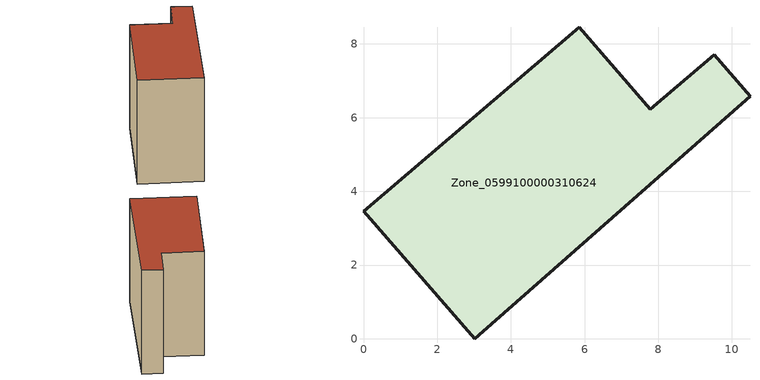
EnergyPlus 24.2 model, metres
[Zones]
Zone_0599100000310624
 floor ground (C_G): 3.02,0 0,3.46 5.85,8.45 7.79,6.22 9.52,7.71 10.49,6.58 z0
 wall outside (C_F): 0,3.46 3.02,0 10.49,6.58 9.52,7.71 7.79,6.22 5.85,8.45 0,3.46 z0:8.19
 roof outside (C_R): 5.85,8.45 0,3.46 3.02,0 10.49,6.58 9.52,7.71 7.79,6.22 z8.19
[BUILDING]
Pand.0599100000310624: North Axis=0; Terrain=City; Loads Convergence Tolerance Value=0.04; Temperature Convergence Tolerance Value=0.4; Solar Distribution=FullExterior; Maximum Number of Warmup Days=25; Minimum Number of Warmup Days=1
[Site:Location]
Rotterdam.The.Hague.AP_ZH_NLD Design_Conditions: Latitude=51.96; Longitude=4.45; Time Zone=1; Elevation=-4.5
[SITE:GROUNDTEMPERATURE:BUILDINGSURFACE]
18, 18, 18, 18, 18, 18, 18, 18, 18, 18, 18, 18
[MATERIAL] Thermal Absorptance=0.9; Solar Absorptance=0.7; Visible Absorptance=0.7
Name | Roughness | Thickness | Conductivity | Density | Specific Heat
G.TI.1946 | MediumSmooth | 0.15 | 1 | 540 | 1210
F.TI.1946 | Rough | 0.3 | 0.857143 | 1920 | 840
R.TI.1946 | MediumRough | 0.2 | 0.1 | 1500 | 1000
[CONSTRUCTION]
C_G: G.TI.1946
C_F: F.TI.1946
C_R: R.TI.1946
[ZONE]
Zone_0599100000310624: Type=1; Multiplier=1; Ceiling Height=Autocalculate; Volume=Autocalculate; Floor Area=autocalculate; Part of Total Floor Area=Yes
[ZONEINFILTRATION:DESIGNFLOWRATE]
Infil_Zone_0599100000310624: Zone or ZoneList or Space or SpaceList=Zone_0599100000310624; Schedule=AlwaysOn; Design Flow Rate Calculation Method=Flow/Area; Flow Rate per Floor Area=0.003; Constant Term Coefficient=1; Temperature Term Coefficient=0; Velocity Term Coefficient=0; Velocity Squared Term Coefficient=0
[HVACTEMPLATE:ZONE:IDEALLOADSAIRSYSTEM]
Zone_0599100000310624: Maximum Heating Supply Air Temperature=50; Minimum Cooling Supply Air Temperature=13; Maximum Heating Supply Air Humidity Ratio=0.0156; Minimum Cooling Supply Air Humidity Ratio=0.0077; Heating Limit=NoLimit; Cooling Limit=NoLimit; Dehumidification Control Type=ConstantSensibleHeatRatio; Cooling Sensible Heat Ratio=0.7; Dehumidification Setpoint=60; Humidification Control Type=None; Humidification Setpoint=30; Outdoor Air Method=None; Outdoor Air Flow Rate per Person=0.00944; Outdoor Air Flow Rate per Zone Floor Area=0; Outdoor Air Flow Rate per Zone=0; Demand Controlled Ventilation Type=None; Outdoor Air Economizer Type=NoEconomizer; Heat Recovery Type=None; Sensible Heat Recovery Effectiveness=0.7; Latent Heat Recovery Effectiveness=0.65
[ZONECONTROL:THERMOSTAT]
ThermostatControl_Zone_0599100000310624: Zone or ZoneList=Zone_0599100000310624; Control Type Schedule=DualSetpointControlType; Control 1=Thermostat_Zone_0599100000310624; Temperature Difference Between Cutout And Setpoint=0
[THERMOSTATSETPOINT:DUALSETPOINT]
Thermostat_Zone_0599100000310624: Heating Setpoint Temperature Schedule=HeatingSetpoint_Zone_0599100000310624; Cooling Setpoint Temperature Schedule=CoolingSetpoint_Zone_0599100000310624
[SCHEDULE:COMPACT]
HeatingSetpoint_Zone_0599100000310624: Through: 12/31, For: AllDays, Until: 24:00, 21
CoolingSetpoint_Zone_0599100000310624: Through: 12/31, For: AllDays, Until: 24:00, 24
DualSetpointControlType: Through: 12/31, For: AllDays, Until: 24:00, 4
AlwaysOn: Through: 12/31, For: AllDays, Until: 24:00, 1
